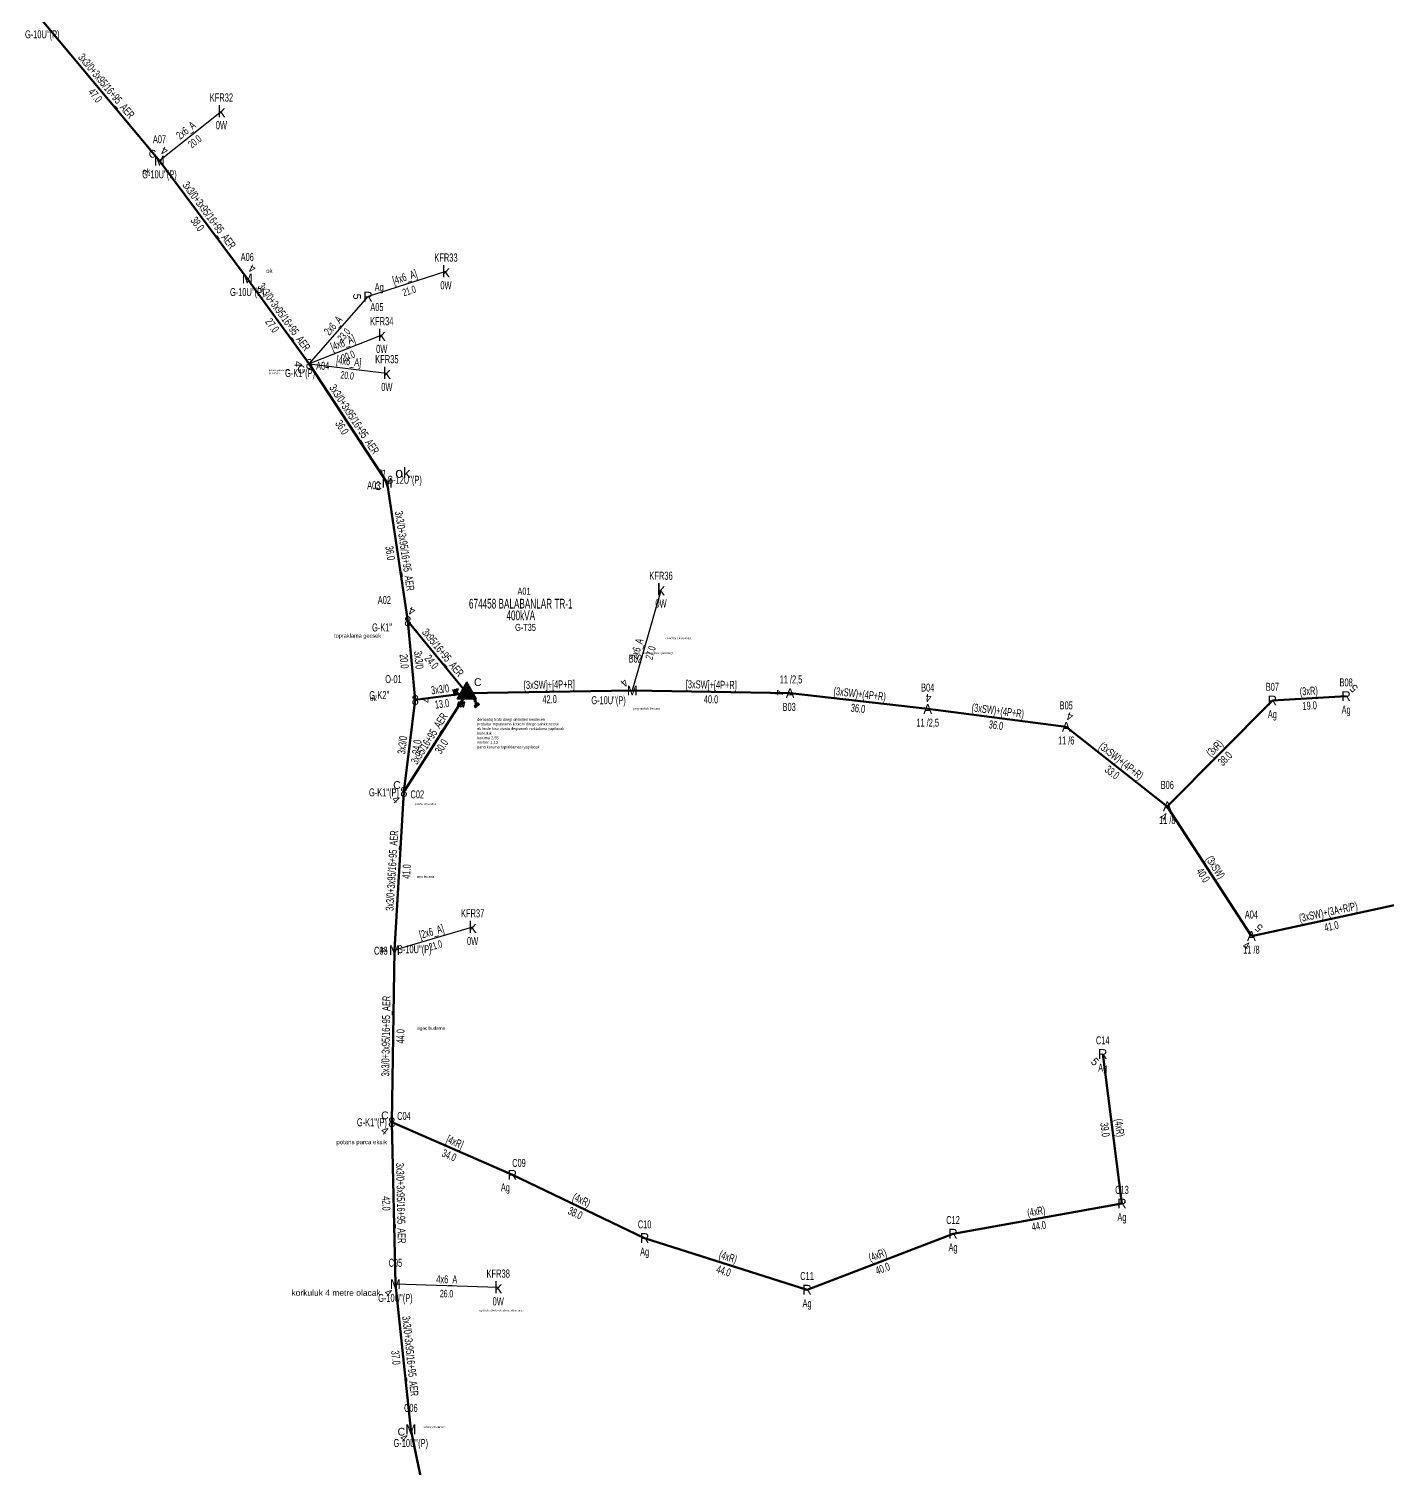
# Model space of a CAD drawing. Header units: millimetres. Extents: x 593538 to 596486, y 4087277 to 4091598.
# Drawn here: x 595047.5 to 595395.7, y 4090116 to 4090484.8 of the extents above; entities that cross this region are included whole.
import ezdxf
from ezdxf.enums import TextEntityAlignment as Align

# ---------------------------------------------------------------- set-up
doc = ezdxf.new("R2010")
doc.units = ezdxf.units.MM
for name, color, linetype, lineweight in [('DIREK_AG_MEVCUT', 120, 'Continuous', 25), ('DIREK_OG_MEVCUT', 16, 'Continuous', 25), ('DIREK_OG_YENI', 10, 'Continuous', 25), ('HAT_ABONE_HAVAI_BYSK', 30, 'Continuous', 30), ('HAT_ABONE_HAVAI_YENI', 30, 'Continuous', 30), ('HAT_AG_HAVAI_BYSK', 3, 'Continuous', 50), ('HAT_AG_HAVAI_MEVCUT', 126, 'Continuous', 50), ('HAT_AG_HAVAI_YENI', 3, 'Continuous', 50), ('HAT_OG_HAVAI_BYSK', 1, 'Continuous', 70), ('HAT_OG_HAVAI_MEVCUT', 48, 'Continuous', 70), ('HAT_OG_HAVAI_YENI', 1, 'Continuous', 70), ('KOFRE_ABONE_MEVCUT', 6, 'Continuous', 25), ('Remarks', 1, 'Continuous', 25), ('TRAFO_TADILAT_BYSK', 5, 'Continuous', 30), ('TRAFO_YENI', 5, 'Continuous', 30)]:
    doc.layers.add(name, color=color, linetype=linetype, lineweight=lineweight)
doc.styles.add('Direk', font='B_CAD')
doc.styles.add('New TextStyle_0', font='ARIALUNI.ttf')
doc.styles.get("Standard").update_dxf_attribs({"font": 'Arial'})

# ---------------------------------------------------------------- blocks, each defined once
blk = doc.blocks.new('YENI_DIREK')
h = blk.add_hatch(color=32)
h.paths.add_polyline_path([(-3.28, -0.5), (-3.07, -0.63), (-2.64, 0.1), (-1.87, -0.35), (-1.77, -0.17), (-2.54, 0.28), (-2.11, 1.01), (-2.33, 1.14)])
h.paths.add_polyline_path([(-3.42, -0.17), (-3.29, -0.25), (-2.57, 0.98), (-2.7, 1.06)])
h.paths.add_polyline_path([(-3.5, 0.29), (-3.37, 0.22), (-3.01, 0.82), (-3.14, 0.9)])
h.paths.add_polyline_path([(-3.41, 0.73), (-3.54, 0.81), (-3.62, 0.68), (-3.49, 0.61)])
h.paths.add_polyline_path([(-1.26, -1.44), (-1.46, -1.44), (-1.47, -2.34), (-2.22, -2.34), (-2.48, -3.47), (-2.38, -3.47), (-2.17, -2.54), (-1.87, -2.54), (-2.08, -3.47), (-1.98, -3.47), (-1.77, -2.54), (-1.47, -2.54), (-1.68, -3.48), (-1.58, -3.48), (-1.37, -2.54), (-1.07, -2.54), (-1.28, -3.48), (-1.18, -3.48), (-0.97, -2.54), (-0.67, -2.55), (-0.88, -3.48), (-0.78, -3.48), (-0.52, -2.35), (-1.27, -2.34)])
at = {"layer": 'TRAFO_YENI'}
for points in [[(2.31, -1.57), (2.08, -1.92), (2.04, -1.44), (1.9, -1.44), (1.98, -2.32), (2.21, -1.96), (2.27, -2.67), (2.06, -2.67), (2.36, -2.87), (2.36, -2.86), (2.6, -2.49), (2.41, -2.63)], [(2.31, -1.57), (2.08, -1.92), (2.04, -1.44), (1.9, -1.44), (1.98, -2.32), (2.21, -1.96), (2.27, -2.67), (2.06, -2.67), (2.36, -2.87), (1.94, -3.19), (2.16, -3.79), (2.22, -3.74), (2.04, -3.26), (2.22, -3.13), (2.4, -3.6), (2.46, -3.56), (2.28, -3.08), (2.46, -2.94), (2.64, -3.42), (2.69, -3.38), (2.51, -2.9), (2.69, -2.76), (2.87, -3.24), (2.93, -3.2), (2.75, -2.72), (2.93, -2.58), (3.11, -3.06), (3.17, -3.01), (2.95, -2.42), (2.36, -2.86), (2.6, -2.49), (2.41, -2.63)], [(2.93, -2.58), (3.11, -3.06), (3.17, -3.01), (2.95, -2.42), (2.36, -2.86), (2.6, -2.49), (2.41, -2.63), (2.31, -1.57), (2.08, -1.92), (2.04, -1.44), (1.9, -1.44), (1.98, -2.32), (2.21, -1.96), (2.27, -2.67), (2.06, -2.67), (2.36, -2.87), (1.94, -3.19), (2.16, -3.79), (2.22, -3.74), (2.04, -3.26), (2.22, -3.13), (2.4, -3.6), (2.46, -3.56), (2.28, -3.08), (2.46, -2.94), (2.64, -3.42), (2.69, -3.38), (2.51, -2.9), (2.69, -2.76), (2.87, -3.24), (2.93, -3.2), (2.75, -2.72)]]:
    blk.add_hatch(color=32, dxfattribs=at).paths.add_polyline_path(points)
at = {"layer": 'TRAFO_TADILAT_BYSK', "color": 32, "flags": 128}
for points in [[(-3.49, 0.61), (-3.41, 0.73), (-3.54, 0.81), (-3.62, 0.68), (-3.49, 0.61)], [(-3.37, 0.22), (-3.01, 0.82), (-3.14, 0.9), (-3.5, 0.29), (-3.37, 0.22)], [(-3.29, -0.25), (-2.57, 0.98), (-2.7, 1.06), (-3.42, -0.17), (-3.29, -0.25)], [(-1.77, -0.17), (-2.54, 0.28), (-2.11, 1.01), (-2.33, 1.14), (-3.28, -0.5), (-3.07, -0.63), (-2.64, 0.1), (-1.87, -0.35), (-1.77, -0.17)], [(-1.26, -1.44), (-1.46, -1.44), (-1.47, -2.34), (-2.22, -2.34), (-2.48, -3.47), (-2.38, -3.47), (-2.17, -2.54), (-1.87, -2.54), (-2.08, -3.47), (-1.98, -3.47), (-1.77, -2.54), (-1.47, -2.54), (-1.68, -3.48), (-1.58, -3.48), (-1.37, -2.54), (-1.07, -2.54), (-1.28, -3.48), (-1.18, -3.48), (-0.97, -2.54), (-0.67, -2.55), (-0.88, -3.48), (-0.78, -3.48), (-0.52, -2.35), (-1.27, -2.34), (-1.26, -1.44)]]:
    blk.add_lwpolyline(points, dxfattribs=at)
at = {"layer": 'TRAFO_YENI', "linetype": 'Continuous'}
for p, q in [((-2.5, -1.44), (0, 2.89)), ((2.5, -1.44), (0, 2.89)), ((-2.5, -1.44), (2.5, -1.44))]:
    blk.add_line(p, q, dxfattribs=at)
at = {"layer": 'TRAFO_YENI', "color": 32, "flags": 128}
blk.add_lwpolyline([(1.9, -1.44), (2.04, -1.44), (2.08, -1.92), (2.31, -1.57), (2.41, -2.63), (2.6, -2.49), (2.36, -2.86), (2.95, -2.42), (3.17, -3.01), (3.11, -3.06), (2.93, -2.58), (2.75, -2.72), (2.93, -3.2), (2.87, -3.24), (2.69, -2.76), (2.51, -2.9), (2.69, -3.38), (2.64, -3.42), (2.46, -2.94), (2.28, -3.08), (2.46, -3.56), (2.4, -3.6), (2.22, -3.13), (2.04, -3.26), (2.22, -3.74), (2.16, -3.79), (1.94, -3.19), (2.36, -2.87), (2.06, -2.67), (2.27, -2.67), (2.21, -1.96), (1.98, -2.32), (1.9, -1.44)], dxfattribs=at)
at = {"layer": 'TRAFO_YENI', "linetype": 'Continuous'}
for points in [[(-2.5, -1.44), (0, -1.44), (0, 2.89)], [(0, -1.44), (0, 2.89), (2.5, -1.44)]]:
    blk.add_solid(points, dxfattribs=at)

msp = doc.modelspace()

# ---------------------------------------------------------------- linework, layer by layer
at = {"layer": 'HAT_ABONE_HAVAI_BYSK'}
for p, q in [((595154.47, 4090422.64), (595134.49, 4090416.18)), ((595138.01, 4090406.34), (595119.42, 4090398.94)), ((595119.42, 4090398.94), (595139.32, 4090396.6)), ((595161.3, 4090254.62), (595141.27, 4090248.74))]:
    msp.add_line(p, q, dxfattribs=at)
at = {"layer": 'HAT_ABONE_HAVAI_YENI'}
for p, q in [((595096.91, 4090463.66), (595081.03, 4090451.02)), ((595119.42, 4090398.94), (595134.49, 4090416.18)), ((595209.59, 4090341.12), (595202.21, 4090315.23)), ((595167.86, 4090162.29), (595141.51, 4090163.11))]:
    msp.add_line(p, q, dxfattribs=at)
at = {"layer": 'HAT_AG_HAVAI_BYSK'}
msp.add_line((595171.48, 4090191.14), (595140.59, 4090204.61), dxfattribs=at)
at = {"layer": 'HAT_AG_HAVAI_MEVCUT'}
for p, q in [((595339.36, 4090285.57), (595366.29, 4090312.7)), ((595366.29, 4090312.7), (595385.2, 4090313.83)), ((595327.74, 4090183.81), (595322.81, 4090222.12)), ((595171.48, 4090191.14), (595205.39, 4090174.96)), ((595284.44, 4090176.07), (595327.74, 4090183.81)), ((595205.39, 4090174.96), (595247.03, 4090161.72)), ((595247.03, 4090161.72), (595284.44, 4090176.07))]:
    msp.add_line(p, q, dxfattribs=at)
at = {"layer": 'HAT_AG_HAVAI_YENI'}
for p, q in [((595159.8, 4090314.58), (595144.7, 4090333)), ((595143.68, 4090289.26), (595159.8, 4090314.58))]:
    msp.add_line(p, q, dxfattribs=at)
at = {"layer": 'HAT_OG_HAVAI_BYSK'}
for p, q in [((595159.8, 4090314.58), (595202.21, 4090315.23)), ((595202.21, 4090315.23), (595242.67, 4090314.55))]:
    msp.add_line(p, q, dxfattribs=at)
at = {"layer": 'HAT_OG_HAVAI_MEVCUT'}
for p, q in [((595242.67, 4090314.55), (595277.95, 4090310.52)), ((595277.95, 4090310.52), (595313.45, 4090305.95)), ((595313.45, 4090305.95), (595339.36, 4090285.57)), ((595339.36, 4090285.57), (595360.92, 4090252.35)), ((595401.11, 4090261.02), (595360.92, 4090252.35))]:
    msp.add_line(p, q, dxfattribs=at)
at = {"layer": 'HAT_OG_HAVAI_YENI'}
for p, q in [((595050.99, 4090486.9), (595081.03, 4090451.02)), ((595081.03, 4090451.02), (595103.53, 4090420.86)), ((595103.53, 4090420.86), (595119.42, 4090398.94)), ((595119.42, 4090398.94), (595139.4, 4090368.5)), ((595144.7, 4090333), (595139.4, 4090368.5)), ((595146.59, 4090312.83), (595144.7, 4090333)), ((595146.59, 4090312.83), (595159.8, 4090314.58)), ((595146.59, 4090312.83), (595143.68, 4090289.26)), ((595143.68, 4090289.26), (595141.27, 4090248.74)), ((595141.27, 4090248.74), (595140.59, 4090204.61)), ((595140.59, 4090204.61), (595141.51, 4090163.11)), ((595141.51, 4090163.11), (595145.46, 4090125.93)), ((595145.46, 4090125.93), (595155.18, 4090078.91))]:
    msp.add_line(p, q, dxfattribs=at)

# ---------------------------------------------------------------- block references
at = {"layer": 'TRAFO_YENI', "linetype": 'ByBlock'}
msp.add_blockref('YENI_DIREK', (595159.8, 4090314.58), dxfattribs=at)

# ---------------------------------------------------------------- texts
at = {"layer": 'DIREK_AG_MEVCUT', "linetype": 'ByBlock', "width": 0.53}
for s, p in [('Ag', (595137.36, 4090418.63)), ('A05', (595136.77, 4090413.52)), ('B08', (595385.2, 4090317.33)), ('B07', (595366.29, 4090316.2)), ('Ag', (595385.2, 4090310.33)), ('Ag', (595366.29, 4090309.2)), ('C14', (595322.81, 4090225.62)), ('Ag', (595322.81, 4090218.62)), ('C09', (595173.18, 4090194.2)), ('Ag', (595169.7, 4090187.93)), ('C13', (595327.74, 4090187.31)), ('C10', (595205.39, 4090178.46)), ('C12', (595284.44, 4090179.57)), ('Ag', (595327.74, 4090180.31)), ('Ag', (595205.39, 4090171.46)), ('Ag', (595284.44, 4090172.57)), ('C11', (595247.03, 4090165.22)), ('Ag', (595247.03, 4090158.22))]:
    msp.add_text(s, height=2.05, dxfattribs=at).set_placement(p, align=Align.MIDDLE_CENTER)
at = {"layer": 'DIREK_AG_MEVCUT', "color": 32, "style": 'Direk'}
for rotation, p in [(269.6696, (595131.69, 4090416.2)), (495, (595387.18, 4090315.81)), (315, (595320.83, 4090220.14))]:
    msp.add_text('5', height=2, rotation=rotation, dxfattribs=at).set_placement(p, align=Align.MIDDLE_CENTER)
at = {"layer": 'DIREK_AG_MEVCUT', "linetype": 'ByBlock', "style": 'Direk'}
for p in [(595134.49, 4090416.18), (595385.2, 4090313.83), (595366.29, 4090312.7), (595322.81, 4090222.12), (595171.48, 4090191.14), (595327.74, 4090183.81), (595205.39, 4090174.96), (595284.44, 4090176.07), (595247.03, 4090161.72)]:
    msp.add_text('R', height=2.5, dxfattribs=at).set_placement(p, align=Align.MIDDLE_CENTER)
at = {"layer": 'DIREK_OG_MEVCUT', "linetype": 'ByBlock', "width": 0.53}
for s, p in [('11 /2,5', (595242.9, 4090318.09)), ('B04', (595277.95, 4090316.02)), ('B03', (595242.44, 4090311.06)), ('B05', (595313.45, 4090311.45)), ('11 /2,5', (595277.95, 4090307.02)), ('11 /6', (595313.45, 4090302.45)), ('B06', (595339.36, 4090291.07)), ('11 /8', (595339.36, 4090282.07)), ('A04', (595360.92, 4090257.85)), ('11 /8', (595360.92, 4090248.85))]:
    msp.add_text(s, height=2.05, dxfattribs=at).set_placement(p, align=Align.MIDDLE_CENTER)
at = {"layer": 'DIREK_OG_MEVCUT', "color": 32, "style": 'Direk'}
for s, rotation, p in [('4', 267.6553, (595239.87, 4090314.67)), ('4', 536.3272, (595278.13, 4090313.32)), ('4', 520.9121, (595314.36, 4090308.59)), ('4', 340.9121, (595338.45, 4090282.93)), ('5', 137.2374, (595362.83, 4090254.41)), ('4', 331.4916, (595359.59, 4090249.89))]:
    msp.add_text(s, height=2, rotation=rotation, dxfattribs=at).set_placement(p, align=Align.MIDDLE_CENTER)
at = {"layer": 'DIREK_OG_MEVCUT', "linetype": 'ByBlock', "style": 'Direk'}
for p in [(595242.67, 4090314.55), (595277.95, 4090310.52), (595313.45, 4090305.95), (595339.36, 4090285.57), (595360.92, 4090252.35)]:
    msp.add_text('A', height=2.5, dxfattribs=at).set_placement(p, align=Align.MIDDLE_CENTER)
at = {"layer": 'DIREK_OG_YENI', "width": 0.53}
for s, p in [("G-10U''(P)", (595050.99, 4090483.4)), ('A07', (595081.03, 4090456.52)), ("G-10U''(P)", (595081.03, 4090447.52)), ('A06', (595103.53, 4090426.36)), ("G-10U''(P)", (595103.53, 4090417.36)), ("G-12U''(P)", (595143.87, 4090369.26)), ('A03', (595135.96, 4090367.85)), ('A02', (595138.68, 4090338.45)), ("G-K1''", (595138.1, 4090331.42)), ('O-01', (595141.01, 4090318.18)), ("G-K2''", (595137.38, 4090314.08)), ("G-K1''(P)", (595138.58, 4090289.15)), ('C02', (595147.12, 4090288.64)), ('C03', (595137.77, 4090248.58)), ("G-10U''(P)", (595146.37, 4090248.97)), ("G-K1''(P)", (595135.49, 4090204.62)), ('C04', (595143.69, 4090206.24)), ('C05', (595141.51, 4090168.61)), ("G-10U''(P)", (595141.51, 4090159.61)), ('C06', (595145.46, 4090131.43)), ("G-10U''(P)", (595145.46, 4090122.43))]:
    msp.add_text(s, height=2.05, dxfattribs=at).set_placement(p, align=Align.MIDDLE_CENTER)
at = {"layer": 'DIREK_OG_YENI', "color": 4, "style": 'Direk'}
for p in [(595079.26, 4090452.79), (595117.36, 4090397.52), (595137.06, 4090367.61), (595141.91, 4090291.03), (595138.82, 4090206.38), (595143.03, 4090125.33)]:
    msp.add_text('C', height=2, dxfattribs=at).set_placement(p, align=Align.MIDDLE_CENTER)
at = {"layer": 'DIREK_OG_YENI', "style": 'Direk'}
for s, p in [('M', (595081.03, 4090451.02)), ('M', (595103.53, 4090420.86)), ('M', (595139.4, 4090368.5)), ('8', (595144.7, 4090333)), ('8', (595146.59, 4090312.83)), ('8', (595143.68, 4090289.26)), ('M', (595141.27, 4090248.74)), ('8', (595140.59, 4090204.61)), ('M', (595141.51, 4090163.11)), ('M', (595145.46, 4090125.93))]:
    msp.add_text(s, height=2.5, dxfattribs=at).set_placement(p, align=Align.MIDDLE_CENTER)
at = {"layer": 'DIREK_OG_YENI', "color": 32, "style": 'Direk'}
for rotation, p in [(513.3579, (595082.29, 4090453.53)), (512.9669, (595104.8, 4090423.36)), (269.9171, (595116.62, 4090398.94)), (201.464, (595138.38, 4090371.11)), (518.9174, (595145.71, 4090335.61)), (225.2785, (595200.22, 4090317.2)), (450.2447, (595149.39, 4090312.85)), (313.9144, (595141.66, 4090287.32)), (269.5829, (595138.47, 4090248.76)), (319.9361, (595138.79, 4090202.47)), (319.9807, (595139.71, 4090160.97)), (320.3609, (595143.68, 4090123.77))]:
    msp.add_text('4', height=2, rotation=rotation, dxfattribs=at).set_placement(p, align=Align.MIDDLE_CENTER)
at = {"layer": 'DIREK_OG_YENI', "linetype": 'ByBlock', "style": 'Direk'}
for s, p in [('8', (595119.42, 4090398.94)), ('M', (595202.21, 4090315.23))]:
    msp.add_text(s, height=2.5, dxfattribs=at).set_placement(p, align=Align.MIDDLE_CENTER)
at = {"layer": 'DIREK_OG_YENI', "linetype": 'ByBlock', "width": 0.53}
for s, p in [('A04', (595122.88, 4090398.47)), ("G-K1''(P)", (595117.06, 4090396.6)), ('B02', (595202.99, 4090323.44)), ("G-10U''(P)", (595196.14, 4090312.77))]:
    msp.add_text(s, height=2.05, dxfattribs=at).set_placement(p, align=Align.MIDDLE_CENTER)
at = {"layer": 'HAT_ABONE_HAVAI_BYSK', "lineweight": 30, "width": 0.53}
for s, rotation, p in [('[4x6_A]', 377.915, (595144.22, 4090420.22)), ('[4x6_A]', 381.7123, (595128.4, 4090403.43)), ('[4x6_A]', 353.3087, (595129.46, 4090398.61)), ('[2x6_A]', 376.361, (595151.05, 4090252.49))]:
    msp.add_text(s, height=2.05, rotation=rotation, dxfattribs=at).set_placement(p, align=Align.CENTER)
for s, rotation, p in [('21.0', 377.915, (595144.74, 4090418.6)), ('20.0', 381.7123, (595129.03, 4090401.85)), ('20.0', 353.3087, (595129.27, 4090396.93)), ('21.0', 376.361, (595151.52, 4090250.86))]:
    msp.add_text(s, height=1.9, rotation=rotation, dxfattribs=at).set_placement(p, align=Align.TOP_CENTER)
at = {"layer": 'HAT_ABONE_HAVAI_YENI', "lineweight": 30, "width": 0.53}
for s, rotation, p in [('2x6_A', 398.5186, (595088.44, 4090458.01)), ('2x6_A', 48.8377, (595126.31, 4090408.12)), ('2x6_A', 433.7355, (595204.37, 4090325.65)), ('4x6_A', 359.0452, (595154.67, 4090163.36))]:
    msp.add_text(s, height=2.05, rotation=rotation, dxfattribs=at).set_placement(p, align=Align.CENTER)
for s, rotation, p in [('20.0', 398.5186, (595089.5, 4090456.68)), ('23.0', 48.8377, (595127.59, 4090407)), ('27.0', 433.7355, (595206, 4090325.18)), ('26.0', 359.0452, (595154.64, 4090161.66))]:
    msp.add_text(s, height=1.9, rotation=rotation, dxfattribs=at).set_placement(p, align=Align.TOP_CENTER)
at = {"layer": 'HAT_AG_HAVAI_BYSK', "lineweight": 30, "width": 0.53}
msp.add_text('[4xR]', height=2.05, rotation=336.4394, dxfattribs=at).set_placement((595156.38, 4090198.66, 297570.3), align=Align.CENTER)
msp.add_text('34.0', height=2.05, rotation=336.4394, dxfattribs=at).set_placement((595155.7, 4090197.1, 297570.3), align=Align.TOP_CENTER)
at = {"layer": 'HAT_AG_HAVAI_MEVCUT', "lineweight": 30, "width": 0.53}
for s, rotation, p in [('(3xR)', 3.4336, (595375.69, 4090314.12)), ('(3xR)', 45.2114, (595352.22, 4090299.74)), ('(4xR)', 277.3269, (595326.12, 4090203.08)), ('(4xR)', 334.4915, (595188.8, 4090183.82, 297602.7)), ('(4xR)', 10.1423, (595305.94, 4090180.78)), ('(4xR)', 342.3578, (595226.47, 4090169.15)), ('(4xR)', 20.9786, (595265.43, 4090169.69))]:
    msp.add_text(s, height=2.05, rotation=rotation, dxfattribs=at).set_placement(p, align=Align.CENTER)
for s, rotation, p in [('19.0', 3.4336, (595375.79, 4090312.42)), ('38.0', 45.2114, (595353.43, 4090298.54)), ('39.0', 277.3269, (595324.43, 4090202.86)), ('38.0', 334.4915, (595188.07, 4090182.29, 297602.7)), ('44.0', 10.1423, (595306.24, 4090179.1)), ('44.0', 342.3578, (595225.95, 4090167.53)), ('40.0', 20.9786, (595266.04, 4090168.1))]:
    msp.add_text(s, height=2.05, rotation=rotation, dxfattribs=at).set_placement(p, align=Align.TOP_CENTER)
at = {"layer": 'HAT_AG_HAVAI_YENI', "lineweight": 30, "width": 0.53}
for rotation, p in [(309.3436, (595152.91, 4090324.33)), (57.5146, (595151.02, 4090302.38))]:
    msp.add_text('3x95/16+95_AER', height=2.05, rotation=rotation, dxfattribs=at).set_placement(p, align=Align.CENTER)
for s, rotation, p in [('24.0', 309.3436, (595151.59, 4090323.25)), ('30.0', 57.5146, (595152.46, 4090301.47))]:
    msp.add_text(s, height=2.05, rotation=rotation, dxfattribs=at).set_placement(p, align=Align.TOP_CENTER)
at = {"layer": 'HAT_OG_HAVAI_BYSK', "lineweight": 30, "width": 0.53}
for rotation, p in [(0.8754, (595180.99, 4090315.75)), (359.0467, (595222.46, 4090315.74, 297621.34))]:
    msp.add_text('[3xSW]+[4P+R]', height=2.05, rotation=rotation, dxfattribs=at).set_placement(p, align=Align.CENTER)
for s, rotation, p in [('42.0', 0.8754, (595181.02, 4090314.05)), ('40.0', 359.0467, (595222.43, 4090314.04, 297621.34))]:
    msp.add_text(s, height=2.05, rotation=rotation, dxfattribs=at).set_placement(p, align=Align.TOP_CENTER)
at = {"layer": 'HAT_OG_HAVAI_MEVCUT', "lineweight": 30, "width": 0.53}
for s, rotation, p in [('(3xSW)+(4P+R)', 353.4814, (595260.41, 4090313.38, 297638.97)), ('(3xSW)+(4P+R)', 352.6544, (595295.81, 4090309.08, 297656.72)), ('(3xSW)+(4P+R)', 321.8242, (595326.93, 4090296.43, 297669.68)), ('(3xSW)', 302.9832, (595350.86, 4090269.42)), ('(3xSW)+(3A+R/P)', 372.1827, (595380.84, 4090257.52))]:
    msp.add_text(s, height=2.05, rotation=rotation, dxfattribs=at).set_placement(p, align=Align.CENTER)
for s, rotation, p in [('36.0', 353.4814, (595260.21, 4090311.69, 297638.97)), ('36.0', 352.6544, (595295.59, 4090307.39, 297656.72)), ('33.0', 321.8242, (595325.88, 4090295.09, 297669.68)), ('40.0', 302.9832, (595349.43, 4090268.5)), ('41.0', 372.1827, (595381.2, 4090255.86))]:
    msp.add_text(s, height=2.05, rotation=rotation, dxfattribs=at).set_placement(p, align=Align.TOP_CENTER)
at = {"layer": 'HAT_OG_HAVAI_YENI', "lineweight": 30, "width": 0.53}
for s, rotation, p in [('3x3/0+3x95/16+95_AER', 309.9384, (595066.66, 4090469.51)), ('3x3/0+3x95/16+95_AER', 306.7158, (595092.96, 4090436.45)), ('3x3/0+3x95/16+95_AER', 305.9331, (595112.16, 4090410.4)), ('3x3/0+3x95/16+95_AER', 303.2877, (595130.12, 4090384.19, 297569.7)), ('3x3/0+3x95/16+95_AER', 278.4913, (595142.89, 4090350.88, 297569.7)), ('3x3/0', 275.3534, (595146.49, 4090323)), ('3x3/0', 7.5257, (595153.08, 4090314.55, 297579.9)), ('3x3/0', 442.9653, (595144.29, 4090301.15, 297571.84)), ('3x3/0+3x95/16+95_AER', 446.5909, (595141.63, 4090269.05, 297570.63)), ('3x3/0+3x95/16+95_AER', 449.1244, (595140.08, 4090226.69, 297570.3)), ('3x3/0+3x95/16+95_AER', 271.2703, (595141.9, 4090183.88, 297570.76)), ('3x3/0+3x95/16+95_AER', 276.0638, (595144.33, 4090144.61, 297572.73))]:
    msp.add_text(s, height=2.05, rotation=rotation, dxfattribs=at).set_placement(p, align=Align.CENTER)
for s, rotation, p in [('47.0', 309.9384, (595065.36, 4090468.41)), ('38.0', 306.7158, (595091.6, 4090435.43)), ('27.0', 305.9331, (595110.78, 4090409.4)), ('36.0', 303.2877, (595128.7, 4090383.25, 297569.7)), ('36.0', 278.4913, (595141.21, 4090350.62, 297569.7)), ('20.0', 275.3534, (595144.8, 4090322.84)), ('13.0', 7.5257, (595153.31, 4090312.86, 297579.9)), ('24.0', 442.9653, (595145.98, 4090300.95, 297571.84)), ('41.0', 446.5909, (595143.32, 4090268.95, 297570.63)), ('44.0', 449.1244, (595141.78, 4090226.66, 297570.3)), ('42.0', 271.2703, (595140.2, 4090183.84, 297570.76)), ('37.0', 276.0638, (595142.64, 4090144.43, 297572.73))]:
    msp.add_text(s, height=2.05, rotation=rotation, dxfattribs=at).set_placement(p, align=Align.TOP_CENTER)
at = {"layer": 'KOFRE_ABONE_MEVCUT', "width": 0.6}
for s, p in [('KFR32', (595096.91, 4090466.16)), ('KFR33', (595154.47, 4090425.14)), ('KFR34', (595138.01, 4090408.84)), ('KFR35', (595139.32, 4090399.1)), ('KFR36', (595209.59, 4090343.62)), ('KFR37', (595161.3, 4090257.12)), ('KFR38', (595167.86, 4090164.79))]:
    msp.add_text(s, height=2.1, dxfattribs=at).set_placement(p, align=Align.CENTER)
at = {"layer": 'KOFRE_ABONE_MEVCUT', "style": 'Direk'}
for p in [(595096.91, 4090463.66), (595154.47, 4090422.64), (595138.01, 4090406.34), (595139.32, 4090396.6), (595209.59, 4090341.12), (595161.3, 4090254.62), (595167.86, 4090162.29)]:
    msp.add_text('k', height=3, dxfattribs=at).set_placement(p, align=Align.MIDDLE_CENTER)
at = {"layer": 'KOFRE_ABONE_MEVCUT', "width": 0.6}
for p in [(595096.91, 4090461.16), (595154.47, 4090420.14), (595138.01, 4090403.84), (595139.32, 4090394.1), (595209.59, 4090338.62), (595161.3, 4090252.12), (595167.86, 4090159.79)]:
    msp.add_text('0W', height=2.1, dxfattribs=at).set_placement(p, align=Align.TOP_CENTER)
at = {"layer": 'Remarks', "lineweight": 0, "attachment_point": 1, "style": 'New TextStyle_0'}
for s, insert, char_height in [('ok', (595076.67, 4090449.03), 1.37), ('ok', (595108.4, 4090423.35), 1.099), ('potans parca eksik^Jptt temas', (595109.07, 4090397.6), 0.4723), ('ok', (595141.46, 4090372.37), 2.61), ('topraklama gecsek', (595125.8, 4090329.81), 1.0261), ('demontaj cukuru kapat', (595210.76, 4090328.88), 0.4672), ('abone mevcut yeni degil', (595204.87, 4090325.12), 0.5214), ('ok', (595134.98, 4090313.77), 1.194), ('yagmurluk betonu', (595202.44, 4090310.94), 0.6258), ('demontaj trafo diregi demirleri kesilecek^Jprafudur topraklama iletkeni direge sabitlenecek^Jek lerde kisa civata degisecek noktalama yapilacak^Jkorkuluk ^Jkoruma 2,55^Jisletme 1,13^Jpano koruma topraklamasi yapilacak', (595162.47, 4090308.19), 0.70576), ('potans parca eksik', (595146.53, 4090286.43), 0.4677), ('agac budama', (595147.02, 4090267.84), 0.5231), ('agac budama', (595147.09, 4090229.16), 0.8475), ('potans parca eksik', (595126.39, 4090200.11), 1.11), ('korkuluk 4 metre olacak', (595114.87, 4090161.7), 1.5499), ('og direk sökülecek abone aktarilacak', (595162.9, 4090156.66), 0.5022), ('armatür yola dönecek', (595148.69, 4090126.71), 0.4282)]:
    msp.add_mtext(s, dxfattribs=dict(at, insert=insert, char_height=char_height))
at = {"layer": 'TRAFO_YENI', "linetype": 'ByBlock', "width": 0.6}
for s, height, p in [('A01', 1.8, (595174.47, 4090339.8)), ('674458 BALABANLAR TR-1', 2.5, (595173.64, 4090336.26)), ('400kVA', 2.5, (595173.64, 4090333.26))]:
    msp.add_text(s, height=height, dxfattribs=at).set_placement(p, align=Align.CENTER)
msp.add_text('G-T35', height=1.8, dxfattribs=at).set_placement((595174.85, 4090332.34), align=Align.TOP_CENTER)
at = {"layer": 'TRAFO_YENI', "color": 4, "style": 'Direk'}
msp.add_text('C', height=2, dxfattribs=at).set_placement((595162.63, 4090317.41), align=Align.MIDDLE_CENTER)

doc.saveas('drawing.dxf')
